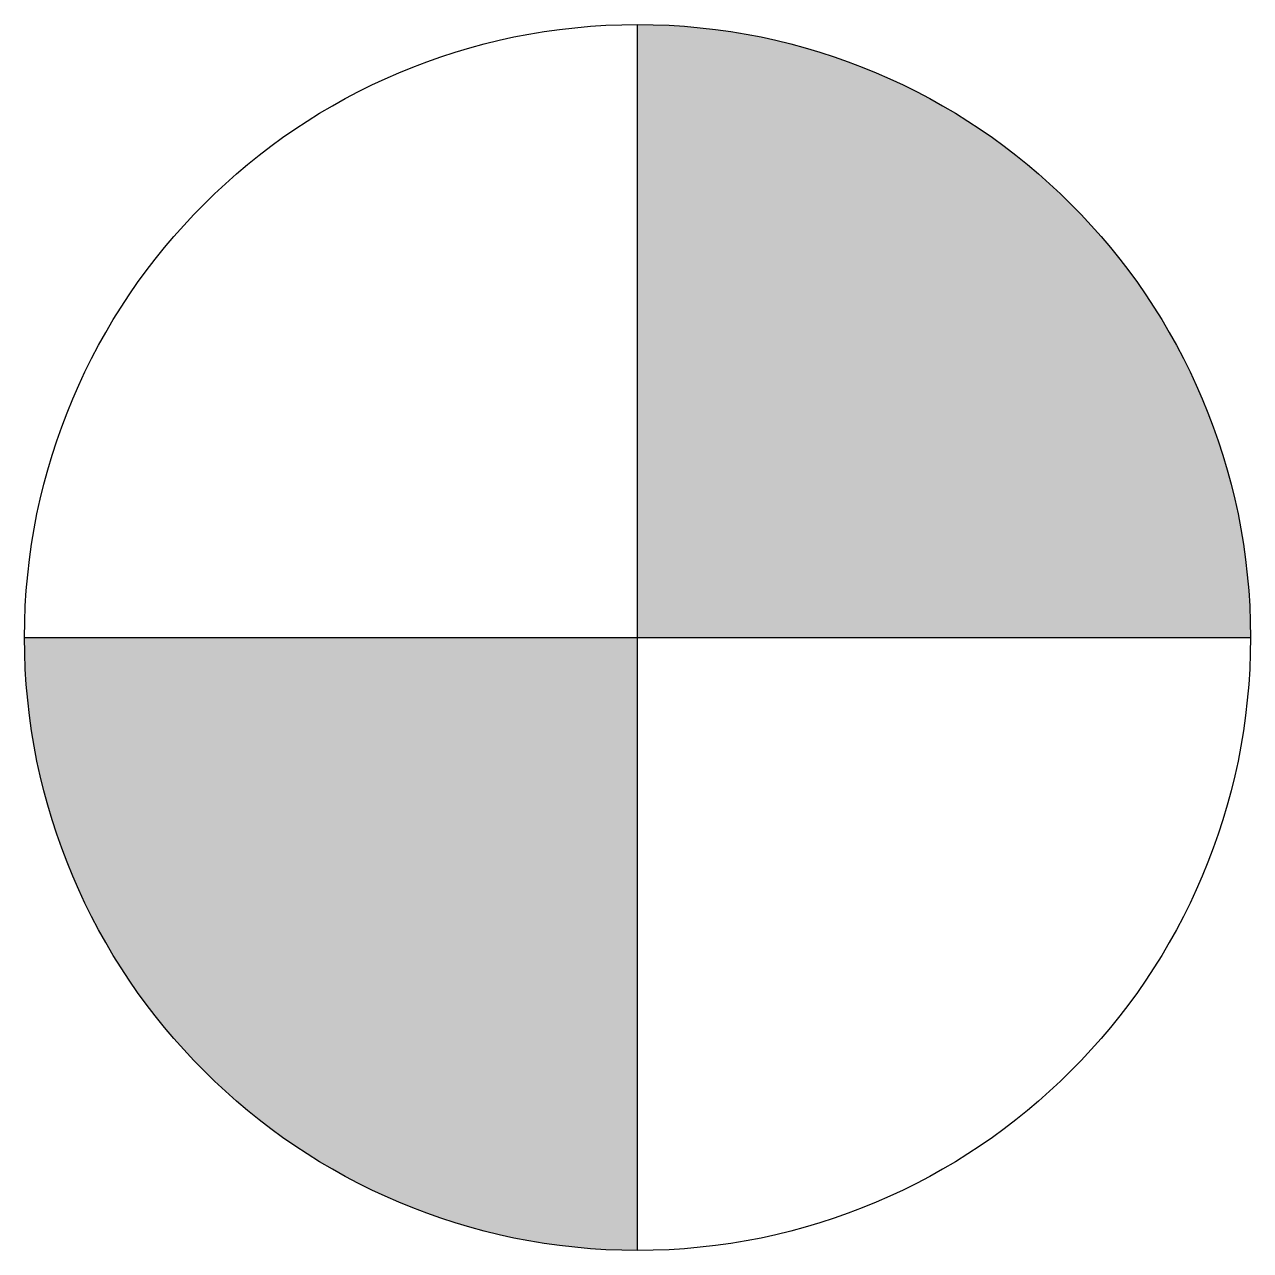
# Model space of a CAD drawing. Header units: millimetres. Extents: x -2 to 2, y -2 to 2.
import ezdxf

# ---------------------------------------------------------------- set-up
doc = ezdxf.new("R2010")
doc.units = ezdxf.units.MM

msp = doc.modelspace()

# ---------------------------------------------------------------- hatches: boundary and pattern name
at = {"transparency": 33554687}
h = msp.add_hatch(color=256, dxfattribs=at)
h.paths.add_polyline_path([(0, 0), (2, 0, 0.414214), (0, 2)])
h.paths.add_polyline_path([(0, 0), (-2, 0, 0.414214), (0, -2)])

# ---------------------------------------------------------------- linework, layer by layer
for p, q in [((0, -2), (0, 2)), ((-2, 0), (2, 0))]:
    msp.add_line(p, q, dxfattribs=at)
msp.add_circle((0, 0), 2, dxfattribs=at)

doc.saveas('drawing.dxf')
